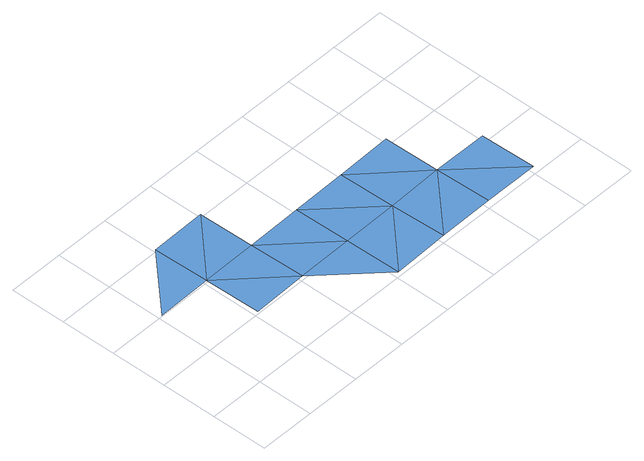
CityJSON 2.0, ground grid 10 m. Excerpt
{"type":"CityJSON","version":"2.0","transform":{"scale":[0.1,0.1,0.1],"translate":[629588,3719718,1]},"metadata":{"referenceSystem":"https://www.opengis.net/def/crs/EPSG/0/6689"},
"CityObjects":{
"waterbody1":{"type":"WaterBody","attributes":{"name":"福岡県津波浸水想定図","class":"1140","function":"2","WaterBodyTsunamiRiskAttribute.description":"1","WaterBodyTsunamiRiskAttribute.rank":"3"},"geometry":[{"type":"MultiSurface","lod":"1","boundaries":[[[0,1,2]],[[3,4,5]]]}]},
"waterbody2":{"type":"WaterBody","attributes":{"name":"福岡県津波浸水想定図","class":"1140","function":"2","WaterBodyTsunamiRiskAttribute.description":"1","WaterBodyTsunamiRiskAttribute.rank":"2"},"geometry":[{"type":"MultiSurface","lod":"1","boundaries":[[[3,2,6]],[[7,2,3]],[[4,8,5]],[[8,4,9]]]}]},
"waterbody3":{"type":"WaterBody","attributes":{"name":"福岡県津波浸水想定図","class":"1140","function":"2","WaterBodyTsunamiRiskAttribute.description":"1","WaterBodyTsunamiRiskAttribute.rank":"1"},"geometry":[{"type":"MultiSurface","lod":"1","boundaries":[[[0,2,10]],[[10,2,7]],[[5,7,3]],[[5,11,7]],[[8,11,5]],[[8,12,11]],[[9,13,8]],[[12,8,13]],[[9,14,13]],[[15,12,13]],[[16,13,14]],[[13,16,17]]]}]}
},
"vertices":[
[104,303,7],[6,201,8],[106,203,8],[208,105,8],[310,7,7],[308,107,7],
[108,103,7],[206,205,7],[408,109,7],[410,9,9],
[204,305,7],[306,207,7],[406,209,7],[508,111,8],[510,11,9],[506,211,8],[610,13,6],[608,112,6]
]}
